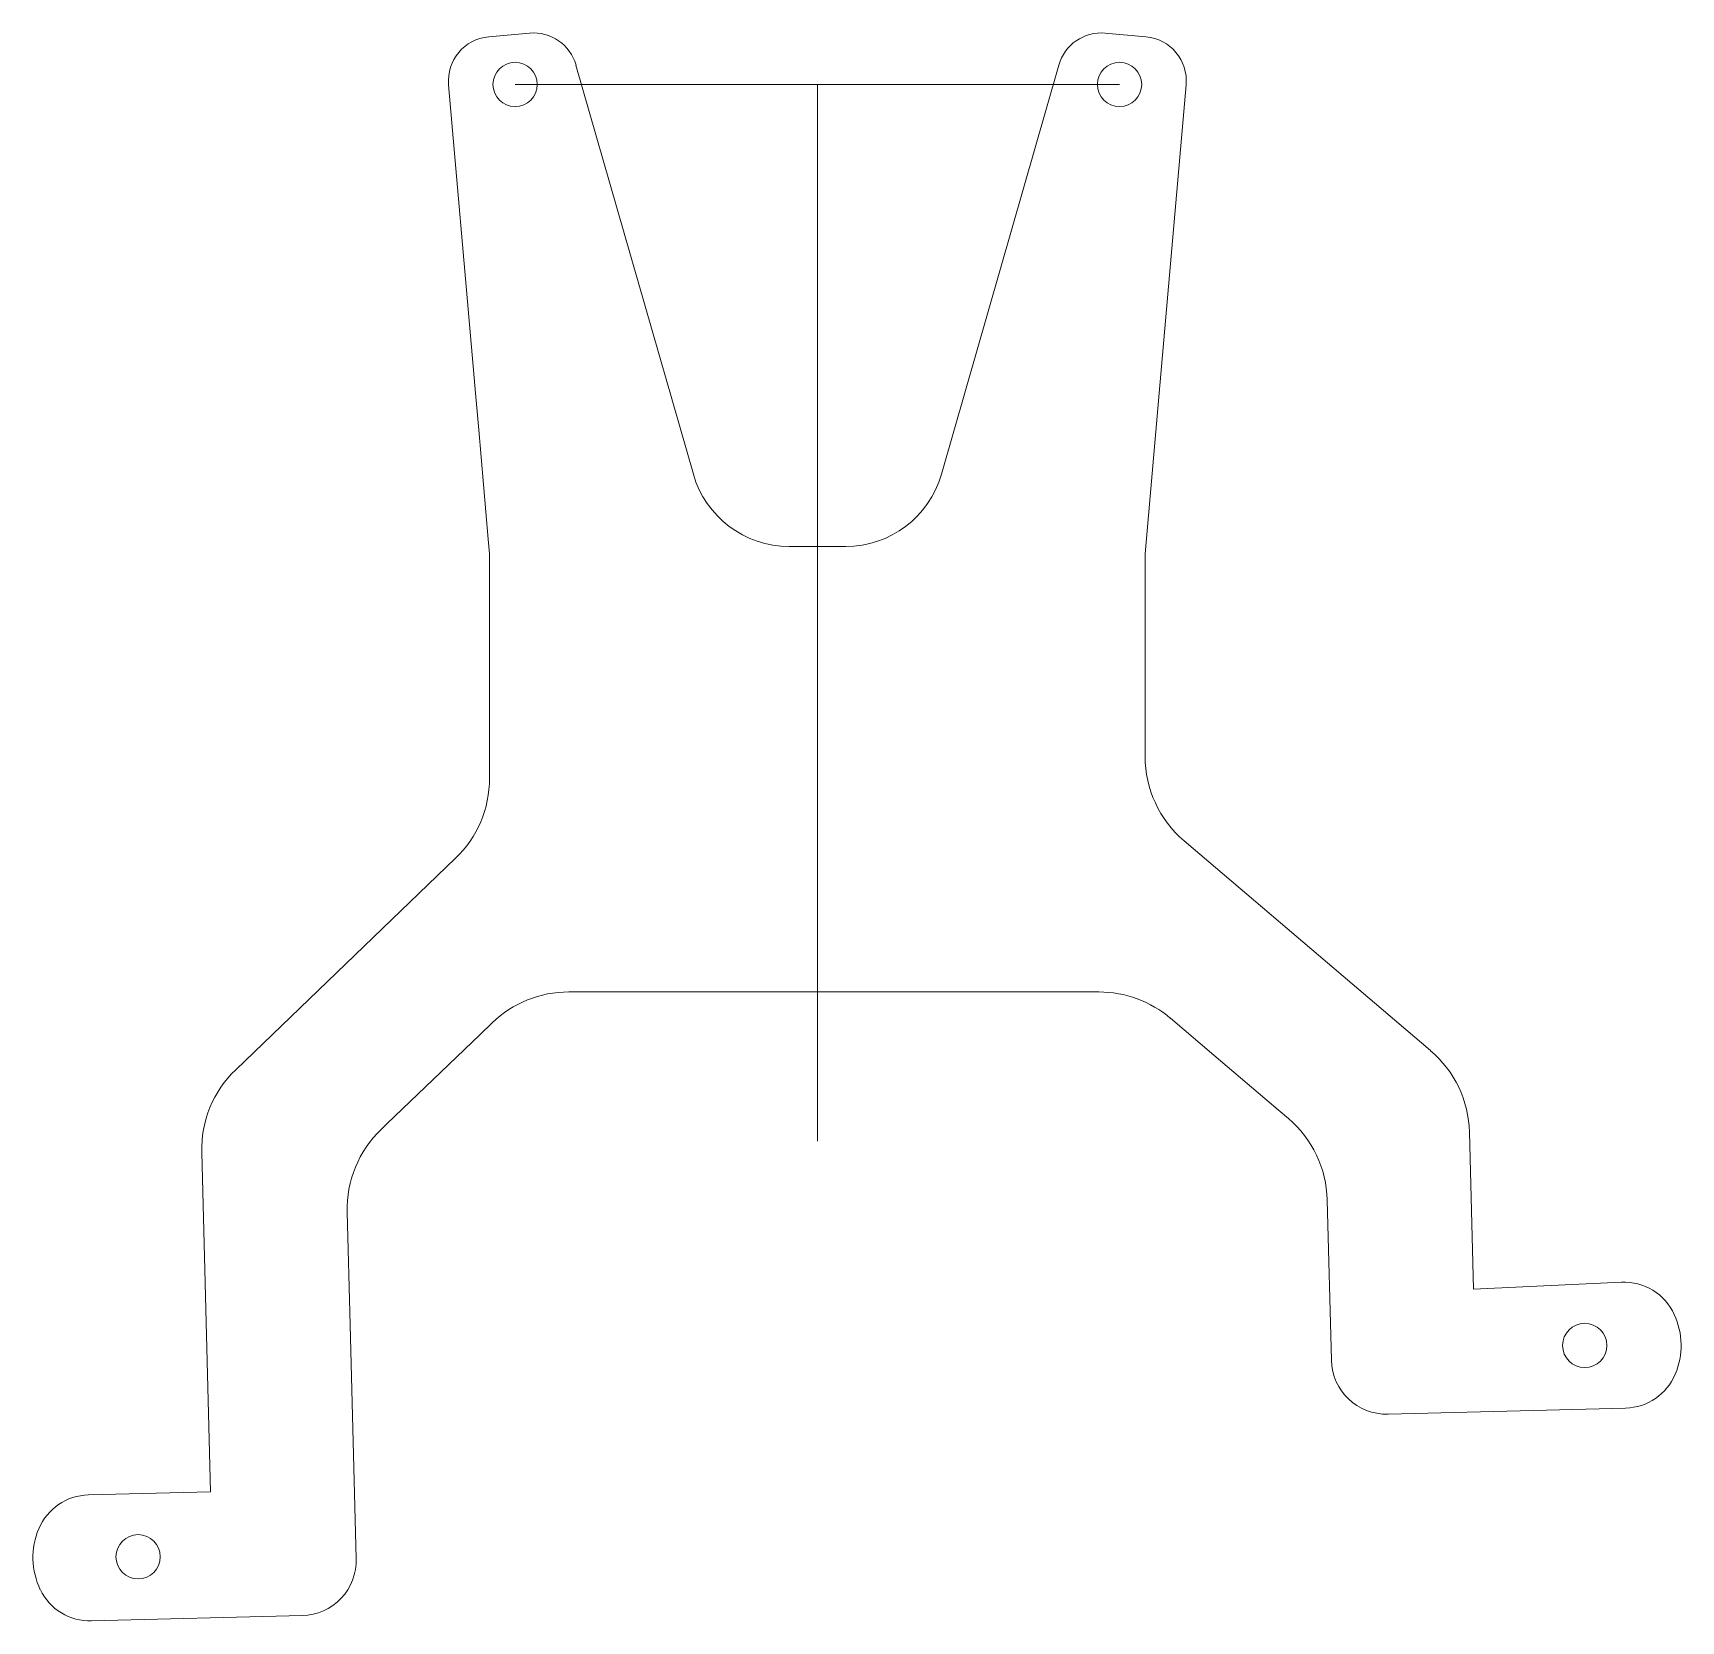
# Model space of a CAD drawing. Header units: millimetres. Extents: x 136.7 to 151.6, y 107.1 to 121.5.
import ezdxf

# ---------------------------------------------------------------- set-up
doc = ezdxf.new("R2010")
doc.units = ezdxf.units.MM
doc.linetypes.add('CENTERX2', pattern=[20.32, 12.7, -2.54, 2.54, -2.54])

msp = doc.modelspace()

# ---------------------------------------------------------------- linework, layer by layer
at = {"color": 7, "linetype": 'Continuous', "lineweight": 15}
for p, q in [((140.777, 121.455), (141.146, 121.487)), ((146.346, 121.487), (146.715, 121.455)), ((141.565, 121.199), (142.626, 117.502)), ((144.867, 117.502), (145.927, 121.199)), ((140.414, 121.021), (140.627, 118.582)), ((146.835, 118.235), (147.079, 121.021)), ((140.627, 118.582), (140.657, 118.234)), ((140.657, 118.234), (140.686, 117.903)), ((146.708, 116.784), (146.835, 118.235)), ((140.686, 117.903), (140.773, 116.915)), ((140.773, 116.915), (140.784, 116.784)), ((140.784, 116.784), (140.784, 115.361)), ((143.491, 116.85), (144.002, 116.85)), ((146.708, 115.85), (146.708, 116.784)), ((146.708, 115.359), (146.708, 115.85)), ((140.784, 115.361), (140.784, 114.755)), ((146.708, 114.953), (146.708, 115.359)), ((149.287, 112.296), (147.06, 114.192)), ((140.477, 114.034), (138.49, 112.124)), ((141.5, 112.826), (146.29, 112.826)), ((146.938, 112.588), (147.329, 112.256)), ((140.134, 111.901), (140.698, 112.443)), ((140.698, 112.443), (140.807, 112.547)), ((147.329, 112.256), (147.91, 111.761)), ((139.86, 111.638), (140.134, 111.901)), ((147.91, 111.761), (148.002, 111.682)), ((139.804, 111.584), (139.86, 111.638)), ((149.675, 110.141), (149.639, 111.56)), ((138.183, 111.376), (138.263, 108.312)), ((139.524, 109.82), (139.498, 110.837)), ((148.354, 110.946), (148.391, 109.499)), ((151.012, 110.203), (149.675, 110.141)), ((139.58, 107.706), (139.524, 109.82)), ((148.904, 109.012), (151.05, 109.067)), ((138.263, 108.312), (137.159, 108.283)), ((137.188, 107.144), (139.093, 107.193))]:
    msp.add_line(p, q, dxfattribs=at)
at = {"color": 7, "linetype": 'CENTERX2', "lineweight": 0}
for p, q in [((141.015, 121.024), (146.477, 121.024)), ((143.746, 121.024), (143.746, 111.479))]:
    msp.add_line(p, q, dxfattribs=at)
at = {"color": 7, "linetype": 'Continuous', "lineweight": 15}
for centre in [(141.015, 121.024), (146.477, 121.024), (150.68, 109.633), (137.608, 107.724)]:
    msp.add_circle(centre, 0.2, dxfattribs=at)
for centre, radius, start, end in [((140.812, 121.056), 0.4, 95, 185), ((141.181, 121.089), 0.4, 16, 95), ((146.312, 121.089), 0.4, 85, 164), ((146.68, 121.056), 0.4, 355, 85), ((143.491, 117.75), 0.9, 196, 270), ((144.002, 117.75), 0.9, 270, 344), ((147.708, 114.953), 1, 180, 229.5965), ((139.784, 114.755), 1, 313.8621, 0), ((141.5, 111.826), 1, 90, 133.8621), ((146.29, 111.826), 1, 49.5965, 90), ((148.639, 111.534), 1, 1.477, 49.5965), ((139.183, 111.403), 1, 133.8621, 181.5044), ((140.497, 110.863), 1, 133.8621, 181.5044), ((147.354, 110.921), 1, 1.477, 49.5965), ((151.035, 109.704), 0.5, 24.6777, 92.6793), ((150.881, 109.633), 0.67, 337.2106, 24.6777), ((148.891, 109.512), 0.5, 181.477, 271.4718), ((151.037, 109.567), 0.5, 271.4718, 337.2106), ((137.172, 107.783), 0.5, 91.4661, 157.1827), ((137.328, 107.718), 0.67, 157.1827, 205.8022), ((139.08, 107.693), 0.5, 271.484, 1.5044), ((137.175, 107.644), 0.5, 205.8022, 271.484)]:
    msp.add_arc(centre, radius, start, end, dxfattribs=at)

doc.saveas('drawing.dxf')
